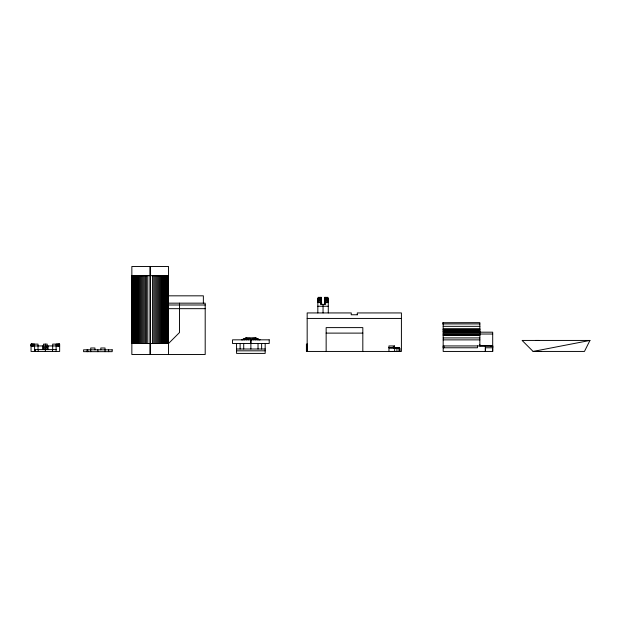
<?xml version="1.0" encoding="UTF-8"?>
<svg xmlns="http://www.w3.org/2000/svg" width="621" height="621" viewBox="0 0 621 621"><rect width="100%" height="100%" fill="white"/><g stroke="black" fill="none" stroke-linecap="round" stroke-linejoin="round"><path stroke-width="0.93" d="M168.066 289.417L168.066 279.326M326.615 302.582L326.615 299.92L325.575 298.274L327.073 299.237L328.618 299.252L328.09 298.274L324.636 298.274M327.414 302.582L327.911 299.237L327.414 298.274M328.276 312.93L328.276 302.582L325.575 302.582L325.575 297.35M485.358 345.944L485.358 351.447L485.358 347.776L492.694 347.776L492.686 345.936L443.184 345.944L443.184 347.776L477.471 347.776L477.471 345.944M479.862 323.929L443.184 323.929L443.184 322.656L443.184 351.447L492.694 351.447L492.694 345.944L479.854 345.944L479.862 322.656L443.184 322.718M34.597 344.112L34.597 351.447L35.257 349.615L35.242 351.447M443.184 324.473L443.184 322.656M38.199 351.447L38.215 349.615M45.349 351.447L45.372 349.615M52.506 351.447L52.521 349.615M56.107 351.447L56.107 344.112M318.006 302.582L318.006 298.274L321.461 298.274M319.489 302.582L319.031 299.237L319.489 298.274M43.517 345.944L45.349 349.615L47.188 345.944M589.95 340.44L584.446 351.439L533.105 351.439L522.106 340.44L589.95 340.44L533.105 351.439M318.682 298.274L318.193 299.237L318.682 302.582M318.006 298.274L317.486 299.252L318.177 298.274L317.486 299.252L318.006 299.92L321.461 300.067M319.489 299.92L320.529 298.274L319.031 299.237L317.665 299.237L318.177 299.92L318.185 302.582L318.177 299.92L317.665 299.237M248.501 339.834L249.564 337.995M326.615 299.92L327.073 299.237L326.615 298.274M324.636 300.067L328.09 299.92L328.431 299.237L327.919 298.274L328.618 299.252L328.09 299.92L328.09 302.582M325.575 299.92L327.073 299.237M328.618 299.252L327.919 299.92L327.919 302.582L328.09 298.274M246.289 339.834L248.353 337.995M399.877 351.447L399.769 348.234L398.946 347.776L388.956 347.776L392.262 347.776L394.459 345.944L394.459 347.776M244.387 339.834L247.305 337.995M242.935 339.834L246.506 337.995M242.019 339.834L246.001 337.995M241.701 339.834L245.831 337.995L255.914 337.995L260.044 339.834M492.686 345.936L490.714 345.944M535.434 340.44L539.036 340.44M390.345 347.783L398.946 347.776L398.946 351.447L396.935 351.447L396.935 347.776L398.946 347.776M393.031 347.783L394.653 347.776L394.653 351.447L391.556 351.455M533.664 351.447L537.204 351.447L536.257 351.447M131.846 275.662L168.524 275.662M168.066 277.494L168.524 277.494M168.066 295.829L203.362 295.829L203.362 303.164M318.006 297.35L321.461 297.35L321.461 302.854M328.09 297.35L324.636 297.35L324.636 302.854M320.529 302.582L317.828 302.582L317.828 312.93M321.104 302.854L321.678 302.854L321.678 304.414M324.993 302.854L324.426 302.854L324.426 304.414M168.066 303.164L205.194 303.164L205.194 354.506L131.846 354.506L131.846 266.494L168.524 266.494L168.524 354.506M168.066 304.996L205.194 304.996M317.828 306.246L328.276 306.246M168.066 308.668L205.194 308.668M357.37 314.769L351.207 314.769L351.292 312.937L307.17 312.937L307.17 351.447M307.17 318.441L401.414 318.441M443.184 326.328L479.862 326.328M443.184 328.944L479.862 328.944M479.862 329.2L443.184 329.2L443.184 329.728L479.862 329.728M443.184 330.512L479.862 330.512M443.184 331.761L479.862 331.769M443.184 331.824L479.862 331.824M443.184 331.994L479.862 331.994M479.862 332.196L492.694 332.188L492.694 351.447M326.149 333.112L362.819 333.112M443.184 333.376L479.862 333.384M479.862 334.028L492.694 334.028M443.184 334.952L479.862 334.967M443.184 335.495L479.862 335.495M443.184 337.909L479.862 337.909M443.184 339.873L479.862 339.873M131.846 343.506L168.524 343.506L179.523 332.507L179.523 303.164M31.05 345.944L59.655 345.944M394.459 345.944L388.956 345.944L388.956 351.447L390.345 351.455M393.023 347.776L399.769 348.234L399.769 351.447M236.57 349.002L265.175 349.002M34.597 349.615L56.123 349.615M236.57 350.834L265.175 350.834M393.023 351.439L395.398 351.447M538.151 351.447L541.163 351.439M443.184 334.416L479.862 334.44M319.031 299.237L320.529 299.92M395.398 347.776L396.796 348.086M255.743 337.995L259.725 339.834M255.239 337.995L258.81 339.834M254.439 337.995L257.358 339.834M253.391 337.995L255.456 339.834M317.486 299.252L318.185 299.92M252.18 337.995L253.244 339.834M479.862 344.577L479.862 345.944M168.058 327.112C168.058 324.581 168.058 332.235 168.058 329.704M443.922 345.944L443.922 347.776M362.819 351.447L362.819 327.609L326.149 327.609L326.149 351.447M357.292 314.769L357.292 312.937L401.414 312.937L401.414 351.447L306.417 351.447L306.417 344.112L307.488 344.112L307.488 351.447M325.66 302.582L325.66 304.414L320.436 304.414L320.529 297.35M324.736 297.35L324.736 302.854M323.052 304.414L323.052 312.93M321.368 297.35L321.368 302.854M265.175 343.498L265.175 353.403L236.57 353.403L236.57 343.498M261.627 343.498L261.627 349.002M258.025 343.498L258.025 349.002M250.993 339.834L250.993 343.498M250.876 337.995L250.876 339.834M250.876 343.498L250.876 349.002M250.752 339.834L250.752 343.498M243.719 343.498L243.719 349.002M240.117 343.498L240.117 349.002M168.369 275.662L168.369 343.506M168.167 275.662L168.167 343.506M168.066 275.662L168.066 343.506M167.895 275.662L167.895 343.506M167.554 275.662L167.554 343.506M167.127 275.662L167.127 343.506M166.638 275.662L166.638 343.506M166.071 275.662L166.071 343.506M165.434 275.662L165.434 343.506M164.736 275.662L164.736 343.506M163.983 275.662L163.983 343.506M163.16 275.662L163.16 343.506M162.283 275.662L162.283 343.506M161.359 275.662L161.359 343.506M160.381 275.662L160.381 343.506M159.364 275.662L159.364 343.506M158.301 275.662L158.301 343.506M157.206 275.662L157.206 343.506M156.088 275.662L156.088 343.506M154.939 275.662L154.939 343.506M153.767 275.662L153.767 343.506M152.549 275.662L152.549 343.506M150.305 266.494L150.305 354.506M150.065 266.494L150.065 354.506M147.821 275.662L147.821 343.506M146.603 275.662L146.603 343.506M145.43 275.662L145.43 343.506M144.282 275.662L144.282 343.506M143.156 275.662L143.156 343.506M142.062 275.662L142.062 343.506M141.006 275.662L141.006 343.506M139.989 275.662L139.989 343.506M139.011 275.662L139.011 343.506M138.087 275.662L138.087 343.506M137.21 275.662L137.21 343.506M136.387 275.662L136.387 343.506M135.626 275.662L135.626 343.506M134.928 275.662L134.928 343.506M134.299 275.662L134.299 343.506M133.732 275.662L133.732 343.506M133.243 275.662L133.243 343.506M132.816 275.662L132.816 343.506M132.467 275.662L132.467 343.506M132.195 275.662L132.195 343.506M132.001 275.662L132.001 343.506M108.636 349.825L108.636 351.665M105.034 351.665L105.034 347.993L100.812 347.993L100.812 349.825M97.877 349.825L97.877 351.665M94.943 349.825L94.943 347.993L90.728 347.993L90.728 351.665M87.771 349.825L87.771 351.665M87.126 349.825L87.126 351.665M59.531 344.112L59.531 345.944M59.383 344.112L59.383 345.944M59.166 344.112L59.166 345.944M58.894 344.112L58.894 345.944M58.568 344.112L58.568 345.944M58.18 344.112L58.18 345.944M57.737 344.112L57.737 345.944M57.241 344.112L57.241 345.944M56.697 344.112L56.697 345.944M52.684 349.615L52.684 344.112L59.655 344.112L59.655 351.447L31.05 351.447L31.05 344.112L38.021 344.112L38.021 349.615M48.104 345.944L48.104 349.615M47.188 349.615L47.188 344.112L43.517 344.112L43.517 349.615M45.349 344.112L45.349 349.615M42.601 345.944L42.601 349.615M34.008 344.112L34.008 345.944M33.464 344.112L33.464 345.944M32.967 344.112L32.967 345.944M32.525 344.112L32.525 345.944M32.137 344.112L32.137 345.944M31.811 344.112L31.811 345.944M31.539 344.112L31.539 345.944M31.322 344.112L31.322 345.944M31.174 344.112L31.174 345.944M269.211 339.834L232.533 339.834L232.533 343.498L269.211 343.498L269.211 339.834M112.184 349.825L83.579 349.825L83.579 351.665L112.184 351.665L112.184 349.825"/></g></svg>
